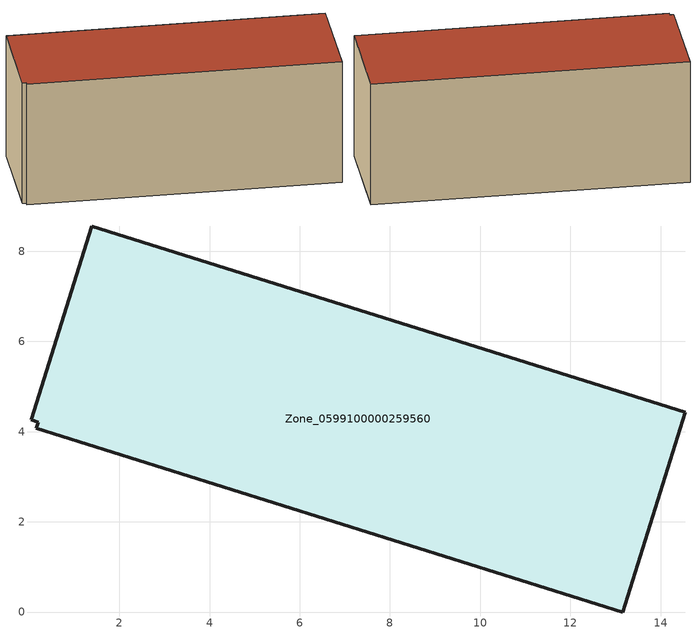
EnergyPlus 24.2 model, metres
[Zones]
Zone_0599100000259560
 floor ground (C_G): 0.2,4.21 0.04,4.26 1.39,8.56 14.55,4.43 13.16,0 0.15,4.07 z0.53
 wall outside (C_F): 13.16,0 14.55,4.43 1.39,8.56 0.04,4.26 0.2,4.21 0.15,4.07 13.16,0 z0.53:6.28
 roof outside (C_R): 0.04,4.26 0.2,4.21 0.15,4.07 13.16,0 14.55,4.43 1.39,8.56 z6.28
[BUILDING]
Pand.0599100000259560: North Axis=0; Terrain=City; Loads Convergence Tolerance Value=0.04; Temperature Convergence Tolerance Value=0.4; Solar Distribution=FullExterior; Maximum Number of Warmup Days=25; Minimum Number of Warmup Days=1
[Site:Location]
Rotterdam.The.Hague.AP_ZH_NLD Design_Conditions: Latitude=51.96; Longitude=4.45; Time Zone=1; Elevation=-4.5
[SITE:GROUNDTEMPERATURE:BUILDINGSURFACE]
18, 18, 18, 18, 18, 18, 18, 18, 18, 18, 18, 18
[MATERIAL] Thermal Absorptance=0.9; Solar Absorptance=0.7; Visible Absorptance=0.7
Name | Roughness | Thickness | Conductivity | Density | Specific Heat
G.TC.1965-1974 | MediumSmooth | 0.15 | 0.882353 | 540 | 1210
F.TC.1965-1974 | Rough | 0.3 | 0.697674 | 1920 | 840
R.TC.1965-1974 | MediumRough | 0.2 | 0.232558 | 1500 | 1000
[CONSTRUCTION]
C_G: G.TC.1965-1974
C_F: F.TC.1965-1974
C_R: R.TC.1965-1974
[ZONE]
Zone_0599100000259560: Type=1; Multiplier=1; Ceiling Height=Autocalculate; Volume=Autocalculate; Floor Area=autocalculate; Part of Total Floor Area=Yes
[ZONEINFILTRATION:DESIGNFLOWRATE]
Infil_Zone_0599100000259560: Zone or ZoneList or Space or SpaceList=Zone_0599100000259560; Schedule=AlwaysOn; Design Flow Rate Calculation Method=Flow/Area; Flow Rate per Floor Area=0.003; Constant Term Coefficient=1; Temperature Term Coefficient=0; Velocity Term Coefficient=0; Velocity Squared Term Coefficient=0
[HVACTEMPLATE:ZONE:IDEALLOADSAIRSYSTEM]
Zone_0599100000259560: Maximum Heating Supply Air Temperature=50; Minimum Cooling Supply Air Temperature=13; Maximum Heating Supply Air Humidity Ratio=0.0156; Minimum Cooling Supply Air Humidity Ratio=0.0077; Heating Limit=NoLimit; Cooling Limit=NoLimit; Dehumidification Control Type=ConstantSensibleHeatRatio; Cooling Sensible Heat Ratio=0.7; Dehumidification Setpoint=60; Humidification Control Type=None; Humidification Setpoint=30; Outdoor Air Method=None; Outdoor Air Flow Rate per Person=0.00944; Outdoor Air Flow Rate per Zone Floor Area=0; Outdoor Air Flow Rate per Zone=0; Demand Controlled Ventilation Type=None; Outdoor Air Economizer Type=NoEconomizer; Heat Recovery Type=None; Sensible Heat Recovery Effectiveness=0.7; Latent Heat Recovery Effectiveness=0.65
[ZONECONTROL:THERMOSTAT]
ThermostatControl_Zone_0599100000259560: Zone or ZoneList=Zone_0599100000259560; Control Type Schedule=DualSetpointControlType; Control 1=Thermostat_Zone_0599100000259560; Temperature Difference Between Cutout And Setpoint=0
[THERMOSTATSETPOINT:DUALSETPOINT]
Thermostat_Zone_0599100000259560: Heating Setpoint Temperature Schedule=HeatingSetpoint_Zone_0599100000259560; Cooling Setpoint Temperature Schedule=CoolingSetpoint_Zone_0599100000259560
[SCHEDULE:COMPACT]
HeatingSetpoint_Zone_0599100000259560: Through: 12/31, For: AllDays, Until: 24:00, 21
CoolingSetpoint_Zone_0599100000259560: Through: 12/31, For: AllDays, Until: 24:00, 24
DualSetpointControlType: Through: 12/31, For: AllDays, Until: 24:00, 4
AlwaysOn: Through: 12/31, For: AllDays, Until: 24:00, 1
